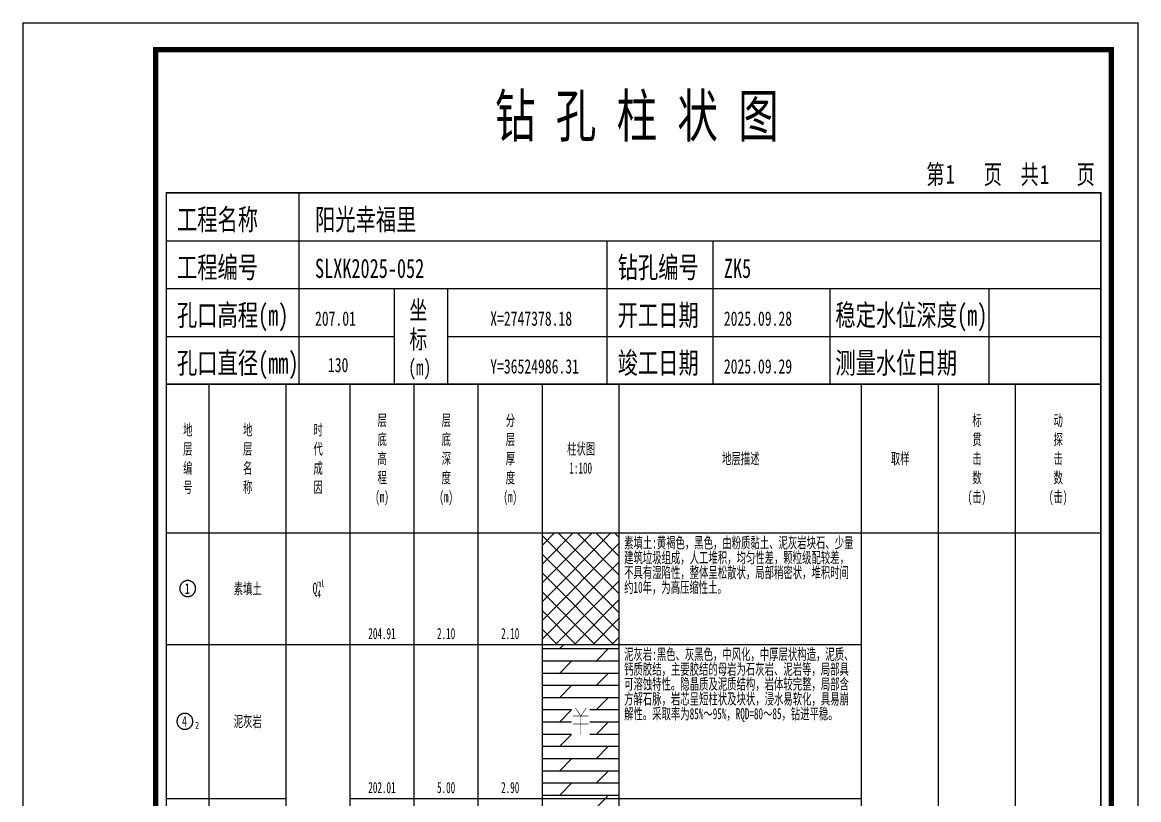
# Model space of a CAD drawing. Header units: millimetres. Extents: x 1264 to 9491, y 619 to 916.
# Drawn here: x 2155.1 to 2365.3, y 769.7 to 916 of the extents above; entities that cross this region are included whole.
import ezdxf
from ezdxf.enums import TextEntityAlignment as Align

# ---------------------------------------------------------------- set-up
doc = ezdxf.new("R2010")
doc.units = ezdxf.units.MM
doc.layers.add('GICAD_POU_TEXTS', color=7, linetype='Continuous')
doc.styles.add('LZ_FONT', font='simfang_0.ttf', dxfattribs={"width": 0.7, "height": 8})
doc.styles.add('成果图图块', font='simfang_0.ttf', dxfattribs={"height": 2.5})
doc.styles.add('成果图表体', font='simfang_0.ttf', dxfattribs={"width": 0.6, "height": 2.1})
pattern_1 = [(0, (0, 0), (0, 2.3), []), (45, (0, 0), (4e-16, 4.5999997), [3.252691, -6.505382])]

# ---------------------------------------------------------------- blocks, each defined once
blk = doc.blocks.new('ZZT_DCBH_Z.dwg7', base_point=(-0.02, 0))
at = {"color": 7}
blk.add_polyline3d([(-1.52, 0.02, 0), (-1.52, -0.06, 0), (-1.52, -0.13, 0), (-1.51, -0.2, 0), (-1.5, -0.28, 0), (-1.48, -0.35, 0), (-1.46, -0.42, 0), (-1.44, -0.49, 0), (-1.41, -0.56, 0), (-1.38, -0.63, 0), (-1.35, -0.69, 0), (-1.31, -0.76, 0), (-1.27, -0.82, 0), (-1.23, -0.88, 0), (-1.18, -0.94, 0), (-1.14, -0.99, 0), (-1.09, -1.04, 0), (-1.03, -1.1, 0), (-0.98, -1.14, 0), (-0.92, -1.19, 0), (-0.86, -1.23, 0), (-0.8, -1.27, 0), (-0.73, -1.31, 0), (-0.67, -1.34, 0), (-0.6, -1.37, 0), (-0.53, -1.4, 0), (-0.46, -1.42, 0), (-0.39, -1.44, 0), (-0.32, -1.46, 0), (-0.25, -1.47, 0), (-0.17, -1.48, 0), (-0.1, -1.48, 0), (-0.02, -1.48, 0), (0.05, -1.48, 0), (0.12, -1.48, 0), (0.2, -1.47, 0), (0.27, -1.46, 0), (0.34, -1.44, 0), (0.41, -1.42, 0), (0.48, -1.4, 0), (0.55, -1.37, 0), (0.62, -1.34, 0), (0.68, -1.31, 0), (0.75, -1.27, 0), (0.81, -1.23, 0), (0.87, -1.19, 0), (0.93, -1.14, 0), (0.98, -1.1, 0), (1.04, -1.04, 0), (1.09, -0.99, 0), (1.13, -0.94, 0), (1.18, -0.88, 0), (1.22, -0.82, 0), (1.26, -0.76, 0), (1.3, -0.69, 0), (1.33, -0.63, 0), (1.36, -0.56, 0), (1.39, -0.49, 0), (1.41, -0.42, 0), (1.43, -0.35, 0), (1.45, -0.28, 0), (1.46, -0.2, 0), (1.47, -0.13, 0), (1.47, -0.06, 0), (1.48, 0.02, 0), (1.47, 0.09, 0), (1.47, 0.16, 0), (1.46, 0.24, 0), (1.45, 0.31, 0), (1.43, 0.38, 0), (1.41, 0.45, 0), (1.39, 0.52, 0), (1.36, 0.59, 0), (1.33, 0.66, 0), (1.3, 0.72, 0), (1.26, 0.79, 0), (1.22, 0.85, 0), (1.18, 0.91, 0), (1.13, 0.97, 0), (1.09, 1.02, 0), (1.04, 1.08, 0), (0.98, 1.13, 0), (0.93, 1.18, 0), (0.87, 1.22, 0), (0.81, 1.26, 0), (0.75, 1.3, 0), (0.68, 1.34, 0), (0.62, 1.37, 0), (0.55, 1.4, 0), (0.48, 1.43, 0), (0.41, 1.45, 0), (0.34, 1.47, 0), (0.27, 1.49, 0), (0.2, 1.5, 0), (0.12, 1.51, 0), (0.05, 1.51, 0), (-0.02, 1.52, 0), (-0.1, 1.51, 0), (-0.17, 1.51, 0), (-0.25, 1.5, 0), (-0.32, 1.49, 0), (-0.39, 1.47, 0), (-0.46, 1.45, 0), (-0.53, 1.43, 0), (-0.6, 1.4, 0), (-0.67, 1.37, 0), (-0.73, 1.34, 0), (-0.8, 1.3, 0), (-0.86, 1.26, 0), (-0.92, 1.22, 0), (-0.98, 1.18, 0), (-1.03, 1.13, 0), (-1.09, 1.08, 0), (-1.14, 1.02, 0), (-1.18, 0.97, 0), (-1.23, 0.91, 0), (-1.27, 0.85, 0), (-1.31, 0.79, 0), (-1.35, 0.72, 0), (-1.38, 0.66, 0), (-1.41, 0.59, 0), (-1.44, 0.52, 0), (-1.46, 0.45, 0), (-1.48, 0.38, 0), (-1.5, 0.31, 0), (-1.51, 0.24, 0), (-1.52, 0.16, 0), (-1.52, 0.09, 0), (-1.52, 0.02, 0)], dxfattribs=at)
at = {"layer": 'GICAD_POU_TEXTS', "color": 7, "style": '成果图图块', "width": 0.7}
blk.add_text('1', height=2, dxfattribs=at).set_placement((-0.11, -0.99), align=Align.CENTER)
blk = doc.blocks.new('ZZT_DCBH_Y1.dwg5', base_point=(0.51, 0))
at = {"color": 7}
blk.add_polyline3d([(-1.52, 0.02, 0), (-1.52, -0.06, 0), (-1.52, -0.13, 0), (-1.51, -0.2, 0), (-1.5, -0.28, 0), (-1.48, -0.35, 0), (-1.46, -0.42, 0), (-1.44, -0.49, 0), (-1.41, -0.56, 0), (-1.38, -0.63, 0), (-1.35, -0.69, 0), (-1.31, -0.76, 0), (-1.27, -0.82, 0), (-1.23, -0.88, 0), (-1.18, -0.94, 0), (-1.14, -0.99, 0), (-1.09, -1.04, 0), (-1.03, -1.1, 0), (-0.98, -1.14, 0), (-0.92, -1.19, 0), (-0.86, -1.23, 0), (-0.8, -1.27, 0), (-0.73, -1.31, 0), (-0.67, -1.34, 0), (-0.6, -1.37, 0), (-0.53, -1.4, 0), (-0.46, -1.42, 0), (-0.39, -1.44, 0), (-0.32, -1.46, 0), (-0.25, -1.47, 0), (-0.17, -1.48, 0), (-0.1, -1.48, 0), (-0.02, -1.48, 0), (0.05, -1.48, 0), (0.12, -1.48, 0), (0.2, -1.47, 0), (0.27, -1.46, 0), (0.34, -1.44, 0), (0.41, -1.42, 0), (0.48, -1.4, 0), (0.55, -1.37, 0), (0.62, -1.34, 0), (0.68, -1.31, 0), (0.75, -1.27, 0), (0.81, -1.23, 0), (0.87, -1.19, 0), (0.93, -1.14, 0), (0.98, -1.1, 0), (1.04, -1.04, 0), (1.09, -0.99, 0), (1.13, -0.94, 0), (1.18, -0.88, 0), (1.22, -0.82, 0), (1.26, -0.76, 0), (1.3, -0.69, 0), (1.33, -0.63, 0), (1.36, -0.56, 0), (1.39, -0.49, 0), (1.41, -0.42, 0), (1.43, -0.35, 0), (1.45, -0.28, 0), (1.46, -0.2, 0), (1.47, -0.13, 0), (1.47, -0.06, 0), (1.48, 0.02, 0), (1.47, 0.09, 0), (1.47, 0.16, 0), (1.46, 0.24, 0), (1.45, 0.31, 0), (1.43, 0.38, 0), (1.41, 0.45, 0), (1.39, 0.52, 0), (1.36, 0.59, 0), (1.33, 0.66, 0), (1.3, 0.72, 0), (1.26, 0.79, 0), (1.22, 0.85, 0), (1.18, 0.91, 0), (1.13, 0.97, 0), (1.09, 1.02, 0), (1.04, 1.08, 0), (0.98, 1.13, 0), (0.93, 1.18, 0), (0.87, 1.22, 0), (0.81, 1.26, 0), (0.75, 1.3, 0), (0.68, 1.34, 0), (0.62, 1.37, 0), (0.55, 1.4, 0), (0.48, 1.43, 0), (0.41, 1.45, 0), (0.34, 1.47, 0), (0.27, 1.49, 0), (0.2, 1.5, 0), (0.12, 1.51, 0), (0.05, 1.51, 0), (-0.02, 1.52, 0), (-0.1, 1.51, 0), (-0.17, 1.51, 0), (-0.25, 1.5, 0), (-0.32, 1.49, 0), (-0.39, 1.47, 0), (-0.46, 1.45, 0), (-0.53, 1.43, 0), (-0.6, 1.4, 0), (-0.67, 1.37, 0), (-0.73, 1.34, 0), (-0.8, 1.3, 0), (-0.86, 1.26, 0), (-0.92, 1.22, 0), (-0.98, 1.18, 0), (-1.03, 1.13, 0), (-1.09, 1.08, 0), (-1.14, 1.02, 0), (-1.18, 0.97, 0), (-1.23, 0.91, 0), (-1.27, 0.85, 0), (-1.31, 0.79, 0), (-1.35, 0.72, 0), (-1.38, 0.66, 0), (-1.41, 0.59, 0), (-1.44, 0.52, 0), (-1.46, 0.45, 0), (-1.48, 0.38, 0), (-1.5, 0.31, 0), (-1.51, 0.24, 0), (-1.52, 0.16, 0), (-1.52, 0.09, 0), (-1.52, 0.02, 0)], dxfattribs=at)
at = {"layer": 'GICAD_POU_TEXTS', "color": 7, "style": '成果图图块', "width": 0.7}
blk.add_text('4', height=2, dxfattribs=at).set_placement((-0.11, -0.99), align=Align.CENTER)
blk.add_text('2', height=1.33, dxfattribs=at).set_placement((1.9, -1.39))
blk = doc.blocks.new('FH_ZHONG.dwg', base_point=(0, 0.03))
blk.add_wipeout([(-1.7, -2.67), (1.7, -2.67), (1.7, 2.73), (-1.7, 2.73)])
at = {"color": 7, "const_width": 0.1}
for points in [[(-1, 2.53), (0, 1.03), (1, 2.53)], [(-1.5, 1.03), (1.5, 1.03)], [(0, 1.03), (0, -2.47)], [(-1.5, -0.47), (1.5, -0.47)]]:
    blk.add_lwpolyline(points, dxfattribs=at)
blk = doc.blocks.new('柱状图图框模板-(昇龙标准).dwg4', base_point=(27, 229))
for p, q in [((52, 229), (52, 265)), ((27, 256), (203, 256)), ((110, 229), (110, 256)), ((130, 229), (130, 256)), ((27, 247), (203, 247)), ((70, 229), (70, 247)), ((80, 229), (80, 247)), ((152, 229), (152, 247)), ((182, 229), (182, 247)), ((27, 238), (70, 238)), ((80, 238), (203, 238))]:
    blk.add_line(p, q)
for points, const_width in [([(0, 0), (210, 0), (210, 297), (0, 297)], 0.25), ([(25, 5), (205, 5), (205, 292), (25, 292)], 1), ([(27, 265), (203, 265), (203, 17), (27, 17)], 0.3)]:
    blk.add_lwpolyline(points, close=True, dxfattribs=dict(const_width=const_width))
at = {"const_width": 0.3}
blk.add_lwpolyline([(27, 229), (203, 229)], dxfattribs=at)
at = {"style": 'LZ_FONT', "width": 0.7}
for s, height, p in [('钻 孔 柱 状 图', 8, (88.9, 275.54)), ('第', 3.6, (170.12, 266.7)), ('1', 3.6, (173.78, 266.75)), ('页', 3.6, (180.96, 266.7)), ('共', 3.6, (187.88, 266.7)), ('1', 3.6, (191.54, 266.7)), ('页', 3.6, (198.44, 266.7)), ('工程名称', 4, (29, 258)), ('阳光幸福里', 4, (55, 258)), ('工程编号', 4, (29, 249)), ('SLXK2025-052', 3.6, (55, 249)), ('钻孔编号', 4, (112, 249)), ('ZK5', 3.6, (132, 249)), ('孔口高程(m)', 4, (29, 240)), ('坐', 3.5, (72.79, 241.24)), ('开工日期', 4, (112, 240)), ('稳定水位深度(m)', 4, (153, 240)), ('207.01', 2.7, (55, 240)), ('X=2747378.18', 2.7, (88, 240)), ('2025.09.28', 2.7, (132, 240)), ('标', 3.5, (72.79, 235.7)), ('孔口直径(mm)', 4, (29, 231)), ('竣工日期', 4, (112, 231)), ('测量水位日期', 4, (153, 231)), ('130', 2.7, (57.43, 231.26)), ('(m) ', 3, (72.59, 230.65)), ('Y=36524986.31', 2.7, (88, 231)), ('2025.09.29', 2.7, (132, 231))]:
    blk.add_text(s, height=height, dxfattribs=at).set_placement(p)

msp = doc.modelspace()

# ---------------------------------------------------------------- hatches: boundary and pattern name
at = {"linetype": 'Continuous'}
h = msp.add_hatch(dxfattribs=at)
h.set_pattern_fill('GKSTT', scale=0.5, style=0, pattern_type=2)
h.set_pattern_definition([(45, (0, 0), (-1.767767, 1.767767), []), (135, (0, 0), (-1.767767, -1.767767), [])])
h.paths.add_polyline_path([(2253.03, 798.89), (2267.52, 798.89), (2267.52, 819.89), (2253.03, 819.89)])
h = msp.add_hatch(dxfattribs=at)
h.set_pattern_fill('GKNHY1', scale=0.5, style=0, pattern_type=2)
h.set_pattern_definition(pattern_1)
h.paths.add_polyline_path([(2253.03, 769.89), (2267.52, 769.89), (2267.52, 798.89), (2253.03, 798.89)])
h = msp.add_hatch(dxfattribs=at)
h.set_pattern_fill('GKNHY1', scale=0.5, style=0, pattern_type=2)
h.set_pattern_definition(pattern_1)
h.paths.add_polyline_path([(2253.03, 729.89), (2267.52, 729.89), (2267.52, 769.89), (2253.03, 769.89)])

# ---------------------------------------------------------------- linework, layer by layer
at = {"color": 0}
for p, q in [((2182.21, 819.89), (2190.26, 819.89)), ((2182.21, 798.89), (2182.21, 819.89)), ((2190.26, 798.89), (2190.26, 819.89)), ((2182.21, 798.89), (2190.26, 798.89)), ((2182.21, 798.89), (2190.26, 798.89)), ((2182.21, 769.89), (2182.21, 798.89)), ((2190.26, 769.89), (2190.26, 798.89)), ((2182.21, 769.89), (2190.26, 769.89)), ((2182.21, 769.89), (2190.26, 769.89)), ((2182.21, 729.89), (2182.21, 769.89)), ((2190.26, 729.89), (2190.26, 769.89))]:
    msp.add_line(p, q, dxfattribs=at)
for points in [[(2182.21, 847.89), (2190.26, 847.89)], [(2182.21, 819.89), (2182.21, 847.89)], [(2190.26, 819.89), (2190.26, 847.89)], [(2190.26, 847.89), (2204.75, 847.89)], [(2190.26, 819.89), (2190.26, 847.89)], [(2204.75, 819.89), (2204.75, 847.89)], [(2204.75, 847.89), (2216.82, 847.89)], [(2204.75, 819.89), (2204.75, 847.89)], [(2216.82, 819.89), (2216.82, 847.89)], [(2216.82, 847.89), (2228.89, 847.89)], [(2216.82, 819.89), (2216.82, 847.89)], [(2228.89, 819.89), (2228.89, 847.89)], [(2228.89, 847.89), (2240.96, 847.89)], [(2228.89, 819.89), (2228.89, 847.89)], [(2240.96, 819.89), (2240.96, 847.89)], [(2240.96, 847.89), (2253.03, 847.89)], [(2240.96, 819.89), (2240.96, 847.89)], [(2253.03, 819.89), (2253.03, 847.89)], [(2253.03, 847.89), (2267.52, 847.89)], [(2253.03, 819.89), (2253.03, 847.89)], [(2267.52, 819.89), (2267.52, 847.89)], [(2267.52, 847.89), (2313.15, 847.89)], [(2267.52, 819.89), (2267.52, 847.89)], [(2313.15, 819.89), (2313.15, 847.89)], [(2313.15, 847.89), (2327.63, 847.89)], [(2313.15, 819.89), (2313.15, 847.89)], [(2327.63, 819.89), (2327.63, 847.89)], [(2327.63, 847.89), (2342.12, 847.89)], [(2327.63, 819.89), (2327.63, 847.89)], [(2342.12, 819.89), (2342.12, 847.89)], [(2342.12, 847.89), (2358.21, 847.89)], [(2342.12, 819.89), (2342.12, 847.89)], [(2358.21, 819.89), (2358.21, 847.89)], [(2182.21, 819.89), (2190.26, 819.89)], [(2182.21, 635.89), (2182.21, 819.89)], [(2182.21, 819.89), (2190.26, 819.89)], [(2190.26, 635.89), (2190.26, 819.89)], [(2190.26, 819.89), (2204.75, 819.89)], [(2190.26, 635.89), (2190.26, 819.89)], [(2190.26, 819.89), (2204.75, 819.89)], [(2190.26, 819.89), (2204.75, 819.89)], [(2190.26, 798.89), (2190.26, 819.89)], [(2204.75, 635.89), (2204.75, 819.89)], [(2204.75, 798.89), (2204.75, 819.89)], [(2204.75, 819.89), (2216.82, 819.89)], [(2204.75, 635.89), (2204.75, 819.89)], [(2204.75, 819.89), (2216.82, 819.89)], [(2204.75, 819.89), (2216.82, 819.89)], [(2204.75, 798.89), (2204.75, 819.89)], [(2216.82, 635.89), (2216.82, 819.89)], [(2216.82, 798.89), (2216.82, 819.89)], [(2216.82, 819.89), (2228.89, 819.89)], [(2216.82, 635.89), (2216.82, 819.89)], [(2216.82, 819.89), (2228.89, 819.89)], [(2216.82, 819.89), (2228.89, 819.89)], [(2216.82, 798.89), (2216.82, 819.89)], [(2228.89, 635.89), (2228.89, 819.89)], [(2228.89, 798.89), (2228.89, 819.89)], [(2228.89, 819.89), (2240.96, 819.89)], [(2228.89, 635.89), (2228.89, 819.89)], [(2228.89, 819.89), (2240.96, 819.89)], [(2228.89, 819.89), (2240.96, 819.89)], [(2228.89, 798.89), (2228.89, 819.89)], [(2240.96, 635.89), (2240.96, 819.89)], [(2240.96, 798.89), (2240.96, 819.89)], [(2240.96, 819.89), (2253.03, 819.89)], [(2240.96, 635.89), (2240.96, 819.89)], [(2240.96, 819.89), (2253.03, 819.89)], [(2240.96, 819.89), (2253.03, 819.89)], [(2240.96, 798.89), (2240.96, 819.89)], [(2253.03, 635.89), (2253.03, 819.89)], [(2253.03, 798.89), (2253.03, 819.89)], [(2253.03, 819.89), (2267.52, 819.89)], [(2253.03, 635.89), (2253.03, 819.89)], [(2253.03, 819.89), (2267.52, 819.89)], [(2267.52, 635.89), (2267.52, 819.89)], [(2267.52, 819.89), (2313.15, 819.89)], [(2267.52, 635.89), (2267.52, 819.89)], [(2267.52, 819.89), (2313.15, 819.89)], [(2267.52, 819.89), (2313.15, 819.89)], [(2267.52, 798.89), (2267.52, 819.89)], [(2313.15, 635.89), (2313.15, 819.89)], [(2313.15, 798.89), (2313.15, 819.89)], [(2313.15, 819.89), (2327.63, 819.89)], [(2313.15, 635.89), (2313.15, 819.89)], [(2313.15, 819.89), (2327.63, 819.89)], [(2327.63, 635.89), (2327.63, 819.89)], [(2327.63, 819.89), (2342.12, 819.89)], [(2327.63, 635.89), (2327.63, 819.89)], [(2327.63, 819.89), (2342.12, 819.89)], [(2342.12, 635.89), (2342.12, 819.89)], [(2342.12, 819.89), (2358.21, 819.89)], [(2342.12, 635.89), (2342.12, 819.89)], [(2342.12, 819.89), (2358.21, 819.89)], [(2358.21, 635.89), (2358.21, 819.89)], [(2190.26, 798.89), (2204.75, 798.89)], [(2190.26, 798.89), (2204.75, 798.89)], [(2190.26, 769.89), (2190.26, 798.89)], [(2204.75, 769.89), (2204.75, 798.89)], [(2204.75, 798.89), (2216.82, 798.89)], [(2204.75, 798.89), (2216.82, 798.89)], [(2204.75, 658.69), (2204.75, 798.89)], [(2216.82, 658.69), (2216.82, 798.89)], [(2216.82, 798.89), (2228.89, 798.89)], [(2216.82, 798.89), (2228.89, 798.89)], [(2216.82, 769.89), (2216.82, 798.89)], [(2228.89, 769.89), (2228.89, 798.89)], [(2228.89, 798.89), (2240.96, 798.89)], [(2228.89, 798.89), (2240.96, 798.89)], [(2228.89, 769.89), (2228.89, 798.89)], [(2240.96, 769.89), (2240.96, 798.89)], [(2240.96, 798.89), (2253.03, 798.89)], [(2240.96, 798.89), (2253.03, 798.89)], [(2240.96, 769.89), (2240.96, 798.89)], [(2253.03, 769.89), (2253.03, 798.89)], [(2267.52, 798.89), (2313.15, 798.89)], [(2267.52, 798.89), (2313.15, 798.89)], [(2267.52, 769.89), (2267.52, 798.89)], [(2313.15, 769.89), (2313.15, 798.89)], [(2190.26, 769.89), (2204.75, 769.89)], [(2190.26, 769.89), (2204.75, 769.89)], [(2190.26, 729.89), (2190.26, 769.89)], [(2204.75, 729.89), (2204.75, 769.89)], [(2216.82, 769.89), (2228.89, 769.89)], [(2216.82, 769.89), (2228.89, 769.89)], [(2216.82, 729.89), (2216.82, 769.89)], [(2228.89, 729.89), (2228.89, 769.89)], [(2228.89, 769.89), (2240.96, 769.89)], [(2228.89, 769.89), (2240.96, 769.89)], [(2228.89, 729.89), (2228.89, 769.89)], [(2240.96, 729.89), (2240.96, 769.89)], [(2240.96, 769.89), (2253.03, 769.89)], [(2240.96, 769.89), (2253.03, 769.89)], [(2240.96, 729.89), (2240.96, 769.89)], [(2253.03, 729.89), (2253.03, 769.89)], [(2267.52, 769.89), (2313.15, 769.89)], [(2267.52, 769.89), (2313.15, 769.89)], [(2267.52, 729.89), (2267.52, 769.89)], [(2313.15, 729.89), (2313.15, 769.89)]]:
    msp.add_lwpolyline(points, dxfattribs=at)
at = {"color": 7, "flags": 128}
for points in [[(2253.03, 798.89), (2267.52, 798.89)], [(2253.03, 769.89), (2267.52, 769.89)]]:
    msp.add_lwpolyline(points, dxfattribs=at)

# ---------------------------------------------------------------- block references
for name, p in [('ZZT_DCBH_Z.dwg7', (2186.24, 809.39)), ('ZZT_DCBH_Y1.dwg5', (2186.24, 784.39))]:
    msp.add_blockref(name, p)

# ---------------------------------------------------------------- texts
at = {"color": 0, "style": '成果图表体', "width": 0.6}
for s, height, p in [('层', 2.1, (2221.99, 840.04)), ('层', 2.1, (2234.06, 840.04)), ('分', 2.1, (2246.13, 840.04)), ('标', 2.1, (2334.01, 840.04)), ('动', 2.1, (2349.3, 840.04)), ('地', 2.1, (2185.37, 838.24)), ('地', 2.1, (2196.64, 838.24)), ('时', 2.1, (2209.92, 838.24)), ('层', 2.1, (2185.37, 834.64)), ('层', 2.1, (2196.64, 834.64)), ('代', 2.1, (2209.92, 834.64)), ('底', 2.1, (2221.99, 836.44)), ('底', 2.1, (2234.06, 836.44)), ('层', 2.1, (2246.13, 836.44)), ('柱状图', 2.1, (2257.68, 834.64)), ('贯', 2.1, (2334.01, 836.44)), ('探', 2.1, (2349.3, 836.44)), ('高', 2.1, (2221.99, 832.84)), ('深', 2.1, (2234.06, 832.84)), ('厚', 2.1, (2246.13, 832.84)), ('地层描述', 2.1, (2286.87, 832.84)), ('取样', 2.1, (2318.66, 832.84)), ('击', 2.1, (2334.01, 832.84)), ('击', 2.1, (2349.3, 832.84)), ('编', 2.1, (2185.37, 831.04)), ('名', 2.1, (2196.64, 831.04)), ('成', 2.1, (2209.92, 831.04)), ('1:100', 2.1, (2258.11, 831.04)), ('程', 2.1, (2221.99, 829.24)), ('度', 2.1, (2234.06, 829.24)), ('度', 2.1, (2246.13, 829.24)), ('数', 2.1, (2334.01, 829.24)), ('数', 2.1, (2349.3, 829.24)), ('号', 2.1, (2185.37, 827.44)), ('称', 2.1, (2196.64, 827.44)), ('因', 2.1, (2209.92, 827.44)), ('(m)', 2.1, (2221.55, 825.64)), ('(m)', 2.1, (2233.63, 825.64)), ('(m)', 2.1, (2245.7, 825.64)), ('(击)', 2.1, (2333.14, 825.64)), ('(击)', 2.1, (2348.43, 825.64)), ('素填土', 2.1, (2194.9, 808.34)), ('Q', 2.1, (2209.77, 808.41)), ('ml', 1.4, (2210.64, 809.67)), ('4', 1.4, (2210.64, 807.71)), ('204.91', 2.1, (2220.25, 799.89)), ('2.10', 2.1, (2233.19, 799.89)), ('2.10', 2.1, (2245.26, 799.89)), ('泥灰岩', 2.1, (2194.9, 783.34)), ('202.01', 2.1, (2220.25, 770.89)), ('5.00', 2.1, (2233.19, 770.89)), ('2.90', 2.1, (2245.26, 770.89))]:
    msp.add_text(s, height=height, dxfattribs=at).set_placement(p)
at = {"color": 0, "char_height": 2.1, "width": 43.8045, "attachment_point": 1, "line_spacing_factor": 0.8, "style": '成果图表体'}
for s, insert in [('\\A1;素填土:黄褐色，黑色，由粉质黏土、泥灰岩块石、少量建筑垃圾组成，人工堆积，均匀性差，颗粒级配较差，不具有湿陷性，整体呈松散状，局部稍密状，堆积时间约10年，为高压缩性土。', (2268.43, 819.09)), ('\\A1;泥灰岩:黑色、灰黑色，中风化，中厚层状构造，泥质、钙质胶结，主要胶结的母岩为石灰岩、泥岩等，局部具可溶蚀特性。隐晶质及泥质结构，岩体较完整，局部含方解石脉，岩芯呈短柱状及块状，浸水易软化，具易崩解性。采取率为85%～95%，RQD=80～85，钻进平稳。', (2268.43, 798.09))]:
    msp.add_mtext(s, dxfattribs=dict(at, insert=insert))

# ---------------------------------------------------------------- next in the draw order: block references
msp.add_blockref('FH_ZHONG.dwg', (2260.27, 784.39))

# ---------------------------------------------------------------- next in the draw order: block references
msp.add_blockref('柱状图图框模板-(昇龙标准).dwg4', (2182.21, 847.89))

doc.saveas('drawing.dxf')
